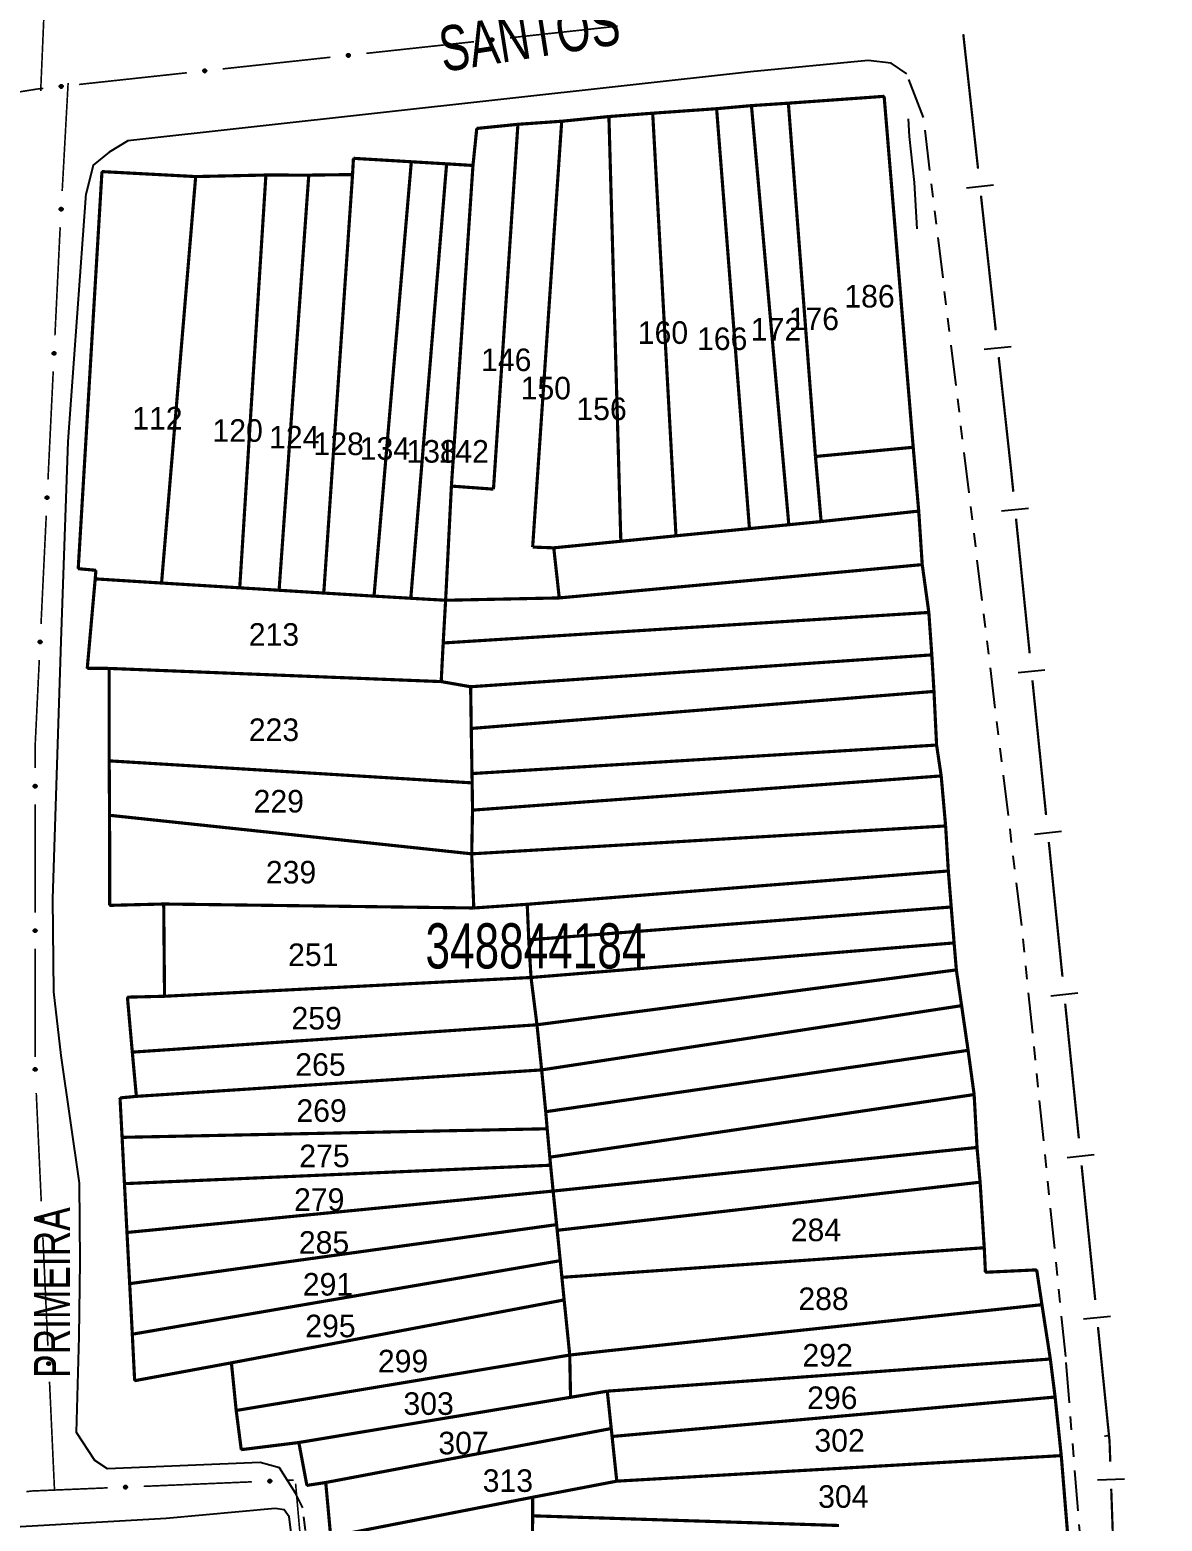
# Model space of a CAD drawing. Extents: x 202481 to 204056, y 4838981 to 4840330.
# Drawn here: x 203902.9 to 204028.3, y 4839586.7 to 4839751.9 of the extents above; entities that cross this region are included whole.
import ezdxf
from ezdxf.enums import TextEntityAlignment as Align

# ---------------------------------------------------------------- set-up
doc = ezdxf.new("R2010")
doc.units = 0
doc.header["$LTSCALE"] = 1.5
doc.header["$MEASUREMENT"] = 0
doc.linetypes.add('TRACO_05', pattern=[11, 7, -1, 0.5, -1, 0.5, -1])
doc.linetypes.add('TRACO_25', pattern=[8, 3, -1, 1, -1, 1, -1])
for name, color, linetype in [('CD_MALHA_LOTES', 7, 'CONTINUOUS'), ('CD_TXT_QUADRA', 7, 'CONTINUOUS'), ('HD-VALAS-DRENOS', 170, 'CONTINUOUS'), ('LM-LIM-SETORES-BAIRROS', 250, 'CONTINUOUS'), ('RU-QUADRA', 210, 'CONTINUOUS'), ('SV-EIXO-RUA-N-PAV', 6, 'CONTINUOUS'), ('SV-EIXO-RUA-PAV', 20, 'CONTINUOUS'), ('SV-RUA-NAO-PAV', 7, 'CONTINUOUS'), ('SV-RUA-PAVIM', 7, 'CONTINUOUS'), ('SV-TXT-RUA-N-PAV', 7, 'CONTINUOUS'), ('SV-TXT-RUA-PAV', 7, 'CONTINUOUS'), ('Th_NmrPort', 1, 'CONTINUOUS')]:
    doc.layers.add(name, color=color, linetype=linetype)
doc.styles.add('ARIAL', font='ARIAL.SHX')

msp = doc.modelspace()

# ---------------------------------------------------------------- linework, layer by layer
at = {"layer": 'CD_MALHA_LOTES', "linetype": 'Continuous', "const_width": 0.35, "flags": 128}
for points in [[(203971.88, 4839742.64), (203978.96, 4839743.14)], [(203978.96, 4839743.14), (203982.82, 4839743.48)], [(203982.6, 4839696.62), (203978.96, 4839743.14)], [(203982.82, 4839743.48), (203986.91, 4839743.75)], [(203986.96, 4839697.05), (203982.82, 4839743.48)], [(203986.91, 4839743.75), (203997.52, 4839744.51)], [(203989.91, 4839704.61), (203986.91, 4839743.75)], [(203997.52, 4839744.51), (204000.74, 4839705.63)], [(203952.39, 4839740.95), (203956.95, 4839741.41)], [(203956.95, 4839741.41), (203954.24, 4839700.99)], [(203956.95, 4839741.41), (203961.8, 4839741.75)], [(203958.58, 4839694.57), (203961.8, 4839741.75)], [(203961.8, 4839741.75), (203967.03, 4839742.27)], [(203967.03, 4839742.27), (203971.88, 4839742.64)], [(203968.35, 4839695.22), (203967.03, 4839742.27)], [(203974.46, 4839695.82), (203971.88, 4839742.64)], [(203951.97, 4839736.85), (203952.39, 4839740.95)], [(203938.63, 4839735.84), (203938.73, 4839737.64)], [(203938.73, 4839737.64), (203945.14, 4839737.26)], [(203941.01, 4839689.14), (203945.14, 4839737.26)], [(203945.08, 4839688.9), (203949.05, 4839737.03)], [(203945.14, 4839737.26), (203949.05, 4839737.03)], [(203949.05, 4839737.03), (203951.97, 4839736.85)], [(203949.58, 4839701.33), (203951.97, 4839736.85)], [(203910.87, 4839736.17), (203908.24, 4839692.18)], [(203921.25, 4839735.62), (203910.87, 4839736.17)], [(203917.47, 4839690.59), (203921.25, 4839735.62)], [(203921.25, 4839735.62), (203929.03, 4839735.79)], [(203926.13, 4839690.06), (203929.03, 4839735.79)], [(203929.03, 4839735.79), (203933.78, 4839735.78)], [(203930.49, 4839689.79), (203933.78, 4839735.78)], [(203933.78, 4839735.78), (203938.63, 4839735.84)], [(203935.44, 4839689.48), (203938.63, 4839735.84)], [(203989.91, 4839704.61), (204000.74, 4839705.63)], [(204000.74, 4839705.63), (204001.35, 4839698.56)], [(203990.54, 4839697.4), (203989.91, 4839704.61)], [(203948.94, 4839688.68), (203949.58, 4839701.33)], [(203954.24, 4839700.99), (203949.58, 4839701.33)], [(204001.35, 4839698.56), (203990.54, 4839697.4)], [(204001.35, 4839698.56), (204001.74, 4839692.63)], [(203986.96, 4839697.05), (203982.6, 4839696.62)], [(203990.54, 4839697.4), (203986.96, 4839697.05)], [(203960.92, 4839694.49), (203968.35, 4839695.22)], [(203974.46, 4839695.82), (203968.35, 4839695.22)], [(203982.6, 4839696.62), (203974.46, 4839695.82)], [(203960.92, 4839694.49), (203958.58, 4839694.57)], [(203961.53, 4839688.94), (203960.92, 4839694.49)], [(203908.24, 4839692.18), (203910.2, 4839692)], [(203910.2, 4839692), (203910.12, 4839691.05)], [(204001.74, 4839692.63), (203961.53, 4839688.94)], [(204001.74, 4839692.63), (204002.47, 4839687.33)], [(203909.24, 4839681.14), (203910.12, 4839691.05)], [(203910.12, 4839691.05), (203917.47, 4839690.59)], [(203926.13, 4839690.06), (203917.47, 4839690.59)], [(203930.49, 4839689.79), (203926.13, 4839690.06)], [(203935.44, 4839689.48), (203930.49, 4839689.79)], [(203941.01, 4839689.14), (203935.44, 4839689.48)], [(203945.08, 4839688.9), (203941.01, 4839689.14)], [(203948.94, 4839688.68), (203945.08, 4839688.9)], [(203948.67, 4839683.95), (203948.94, 4839688.68)], [(203961.53, 4839688.94), (203948.94, 4839688.68)], [(204002.47, 4839687.33), (203948.67, 4839683.95)], [(204002.47, 4839687.33), (204002.8, 4839682.63)], [(203948.45, 4839679.67), (203948.67, 4839683.95)], [(203951.71, 4839679.1), (204002.8, 4839682.63)], [(204002.8, 4839682.63), (204003.04, 4839678.58)], [(203911.67, 4839681.13), (203909.24, 4839681.14)], [(203911.67, 4839670.89), (203911.67, 4839681.13)], [(203911.67, 4839681.13), (203948.45, 4839679.67)], [(203951.71, 4839679.1), (203948.45, 4839679.67)], [(203951.78, 4839674.48), (203951.71, 4839679.1)], [(203951.78, 4839674.48), (204003.04, 4839678.58)], [(204003.04, 4839678.58), (204003.33, 4839672.64)], [(203951.86, 4839669.48), (203951.78, 4839674.48)], [(203951.86, 4839669.48), (204003.33, 4839672.64)], [(204003.33, 4839672.64), (204003.84, 4839669.22)], [(203911.67, 4839670.89), (203951.88, 4839668.45)], [(203911.71, 4839664.86), (203911.67, 4839670.89)], [(203951.88, 4839668.45), (203951.86, 4839669.48)], [(204003.84, 4839669.22), (203951.92, 4839665.43)], [(204003.84, 4839669.22), (204004.33, 4839663.68)], [(203951.92, 4839665.43), (203951.88, 4839668.45)], [(203951.83, 4839660.59), (203951.92, 4839665.43)], [(203911.73, 4839654.88), (203911.71, 4839664.86)], [(203911.71, 4839664.86), (203951.83, 4839660.59)], [(203951.83, 4839660.59), (204004.33, 4839663.68)], [(204004.33, 4839663.68), (204004.63, 4839658.69)], [(203952.06, 4839654.59), (203951.83, 4839660.59)], [(203957.98, 4839655), (204004.63, 4839658.69)], [(204004.63, 4839658.69), (204004.95, 4839654.7)], [(203917.71, 4839655.03), (203911.73, 4839654.88)], [(203917.8, 4839644.81), (203917.71, 4839655.03)], [(203917.71, 4839655.03), (203952.06, 4839654.59)], [(203957.98, 4839655), (203952.06, 4839654.59)], [(203958.15, 4839651.06), (203957.98, 4839655)], [(203958.15, 4839651.06), (204004.95, 4839654.7)], [(204004.95, 4839654.7), (204005.27, 4839650.72)], [(203958.4, 4839646.89), (203958.15, 4839651.06)], [(203958.4, 4839646.89), (204005.27, 4839650.72)], [(204005.27, 4839650.72), (204005.52, 4839647.73)], [(203959.06, 4839641.65), (204005.52, 4839647.73)], [(204005.52, 4839647.73), (204006.1, 4839643.77)], [(203958.4, 4839646.89), (203917.8, 4839644.81)], [(203959.06, 4839641.65), (203958.4, 4839646.89)], [(203913.69, 4839644.71), (203917.8, 4839644.81)], [(203914.23, 4839638.62), (203913.69, 4839644.71)], [(203959.58, 4839636.65), (204006.1, 4839643.77)], [(204006.1, 4839643.77), (204006.82, 4839638.82)], [(203914.23, 4839638.62), (203959.06, 4839641.65)], [(203959.58, 4839636.65), (203959.06, 4839641.65)], [(203914.68, 4839633.72), (203914.23, 4839638.62)], [(203960.03, 4839632.02), (204006.82, 4839638.82)], [(204006.82, 4839638.82), (204007.49, 4839633.92)], [(203959.58, 4839636.65), (203914.68, 4839633.72)], [(203960.03, 4839632.02), (203959.58, 4839636.65)], [(203912.87, 4839633.55), (203914.68, 4839633.72)], [(203913.1, 4839629.18), (203912.87, 4839633.55)], [(203960.48, 4839626.98), (204007.49, 4839633.92)], [(204007.49, 4839633.92), (204007.81, 4839628.06)], [(203960.19, 4839630.13), (203960.03, 4839632.02)], [(203913.1, 4839629.18), (203960.19, 4839630.13)], [(203913.36, 4839624.05), (203913.1, 4839629.18)], [(203960.48, 4839626.98), (203960.19, 4839630.13)], [(203960.85, 4839623.23), (204007.81, 4839628.06)], [(204007.81, 4839628.06), (204008.15, 4839624.21)], [(203960.567823, 4839626.089906), (203913.36, 4839624.05)], [(203960.567823, 4839626.089906), (203960.48, 4839626.98)], [(203961.3, 4839618.88), (204008.15, 4839624.21)], [(204008.15, 4839624.21), (204008.61, 4839616.95)], [(203913.64, 4839618.64), (203913.36, 4839624.05)], [(203913.64, 4839618.64), (203960.85, 4839623.23)], [(203961.234759, 4839619.510658), (203960.85, 4839623.23)], [(203961.234759, 4839619.510658), (203913.94, 4839612.97)], [(203913.94, 4839612.97), (203913.64, 4839618.64)], [(203961.64, 4839615.52), (203961.3, 4839618.88)], [(203961.82, 4839613.67), (204008.61, 4839616.95)], [(204008.61, 4839616.95), (204008.74, 4839614.23)], [(203914.23, 4839607.37), (203961.64, 4839615.52)], [(203961.82, 4839613.67), (203961.64, 4839615.52)], [(204008.74, 4839614.23), (204014.42, 4839614.5)], [(204014.42, 4839614.5), (204015, 4839610.64)], [(203914.23, 4839607.37), (203913.94, 4839612.97)], [(203962.07, 4839611.17), (203961.82, 4839613.67)], [(203925.21, 4839604.2), (203962.07, 4839611.17)], [(203962.69, 4839605.06), (203962.07, 4839611.17)], [(203966.69, 4839605.51), (204015, 4839610.64)], [(204015, 4839610.64), (204015.93, 4839604.62)], [(203914.49, 4839602.22), (203914.23, 4839607.37)], [(203925.74, 4839598.92), (203962.69, 4839605.06)], [(203962.69, 4839605.06), (203966.69, 4839605.51)], [(203962.78, 4839600.38), (203962.69, 4839605.06)], [(203966.85, 4839601.06), (204015.93, 4839604.62)], [(204015.93, 4839604.62), (204016.46, 4839600.41)], [(203925.21, 4839604.2), (203914.49, 4839602.22)], [(203925.74, 4839598.92), (203925.21, 4839604.2)], [(203966.85, 4839601.06), (203962.78, 4839600.38)], [(203967.286953, 4839596.921315), (203966.85, 4839601.06)], [(203932.68, 4839595.37), (203962.78, 4839600.38)], [(203967.38, 4839596.04), (204016.46, 4839600.41)], [(204016.46, 4839600.41), (204017.14, 4839593.92)], [(203926.3, 4839594.58), (203925.74, 4839598.92)], [(203935.66, 4839590.94), (203967.286953, 4839596.921315)], [(203967.9, 4839591.09), (203967.38, 4839596.04)], [(203932.68, 4839595.37), (203926.3, 4839594.58)], [(203933.57, 4839590.62), (203932.68, 4839595.37)], [(204017.14, 4839593.92), (203967.9, 4839591.09)], [(204017.14, 4839593.92), (204017.84, 4839585.31)], [(203958.59, 4839589.31), (203967.9, 4839591.09)], [(203935.66, 4839590.94), (203933.57, 4839590.62)], [(203936.21, 4839584.94), (203935.66, 4839590.94)], [(203936.21, 4839584.94), (203958.59, 4839589.31)], [(203958.58, 4839587.25), (203958.59, 4839589.31)], [(203958.55, 4839582.89), (203958.58, 4839587.25)], [(203992.51, 4839586.18), (203958.58, 4839587.25)]]:
    msp.add_lwpolyline(points, dxfattribs=at)
at = {"layer": 'CD_MALHA_LOTES', "linetype": 'Continuous'}
for points in [[(203960.85, 4839623.23, 0.35, 0.35, 0), (203960.567823, 4839626.089906, 0.35, 0.35, 0)], [(203961.3, 4839618.88, 0.35, 0.35, 0), (203961.234759, 4839619.510658, 0.35, 0.35, 0)], [(203967.38, 4839596.04, 0.35, 0.35, 0), (203967.286953, 4839596.921315, 0.35, 0.35, 0)]]:
    msp.add_lwpolyline(points, format="xyseb", dxfattribs=at)
at = {"layer": 'HD-VALAS-DRENOS', "linetype": 'TRACO_05'}
msp.add_polyline3d([(204001.16, 4839729.84, 11.61), (204000.87, 4839734.97, 11.45), (204000.34, 4839740.06, 11.52), (204000.22, 4839742.03, 11.52)], dxfattribs=at)
at = {"layer": 'LM-LIM-SETORES-BAIRROS', "const_width": 0.25}
for points in [[(204007.921046, 4839736.488217), (204006.285866, 4839751.398824)], [(204009.883262, 4839718.595489), (204008.248082, 4839733.506096)], [(204011.61, 4839702.85), (204010.210298, 4839715.613368)], [(204011.626149, 4839702.690705), (204011.61, 4839702.85)], [(204011.827873, 4839700.700904), (204011.626149, 4839702.690705)], [(204013.64339, 4839682.792696), (204012.13046, 4839697.716203)], [(204015.458908, 4839664.884489), (204013.945977, 4839679.807995)], [(204017.274425, 4839646.976281), (204015.761494, 4839661.899788)], [(204019.089942, 4839629.068074), (204017.577011, 4839643.99158)], [(204020.905459, 4839611.159866), (204019.392528, 4839626.083373)], [(204022.49, 4839595.53), (204021.208045, 4839608.175165)], [(204022.500213, 4839595.24016), (204022.49, 4839595.53)], [(204022.570646, 4839593.241401), (204022.500213, 4839595.24016)], [(204022.86, 4839585.03), (204022.676295, 4839590.243262)]]:
    msp.add_lwpolyline(points, dxfattribs=at)
at = {"layer": 'LM-LIM-SETORES-BAIRROS'}
for points in [[(204009.630131, 4839734.663654), (204006.648009, 4839734.336618)], [(204011.592347, 4839716.770927), (204008.610225, 4839716.443891)], [(204013.521948, 4839698.862396), (204010.537247, 4839698.55981)], [(204015.337465, 4839680.954189), (204012.352764, 4839680.651603)], [(204017.152982, 4839663.045981), (204014.168281, 4839662.743395)], [(204018.968499, 4839645.137774), (204015.983798, 4839644.835187)], [(204020.784017, 4839627.229566), (204017.799315, 4839626.92698)], [(204022.599534, 4839609.321359), (204019.614832, 4839609.018772)], [(204024.140148, 4839591.295466), (204021.142009, 4839591.189817)]]:
    msp.add_lwpolyline(points, dxfattribs=at)
at = {"layer": 'RU-QUADRA', "linetype": 'Continuous', "const_width": 0.18, "flags": 128}
msp.add_lwpolyline([(203936.21, 4839584.94), (203935.66, 4839590.94), (203933.57, 4839590.62), (203932.68, 4839595.37), (203926.3, 4839594.58), (203925.74, 4839598.92), (203925.21, 4839604.2), (203914.49, 4839602.22), (203914.23, 4839607.37), (203913.94, 4839612.97), (203913.64, 4839618.64), (203913.36, 4839624.05), (203913.1, 4839629.18), (203912.87, 4839633.55), (203914.68, 4839633.72), (203914.23, 4839638.62), (203913.69, 4839644.71), (203917.8, 4839644.81), (203917.71, 4839655.03), (203911.73, 4839654.88), (203911.71, 4839664.86), (203911.67, 4839670.89), (203911.67, 4839681.13), (203909.24, 4839681.14), (203910.12, 4839691.05), (203910.2, 4839692), (203908.24, 4839692.18), (203910.87, 4839736.17), (203921.25, 4839735.62), (203929.03, 4839735.79), (203933.78, 4839735.78), (203938.63, 4839735.84), (203938.73, 4839737.64), (203945.14, 4839737.26), (203949.05, 4839737.03), (203951.97, 4839736.85), (203952.39, 4839740.95), (203956.95, 4839741.41), (203961.8, 4839741.75), (203967.03, 4839742.27), (203971.88, 4839742.64), (203978.96, 4839743.14), (203982.82, 4839743.48), (203986.91, 4839743.75), (203997.52, 4839744.51), (204000.74, 4839705.63), (204001.35, 4839698.56), (204001.74, 4839692.63), (204002.47, 4839687.33), (204002.8, 4839682.63), (204003.04, 4839678.58), (204003.33, 4839672.64), (204003.84, 4839669.22), (204004.33, 4839663.68), (204004.63, 4839658.69), (204004.95, 4839654.7), (204005.27, 4839650.72), (204005.52, 4839647.73), (204006.1, 4839643.77), (204006.82, 4839638.82), (204007.49, 4839633.92), (204007.81, 4839628.06), (204008.15, 4839624.21), (204008.61, 4839616.95), (204008.74, 4839614.23), (204014.42, 4839614.5), (204015, 4839610.64), (204015.93, 4839604.62), (204016.46, 4839600.41), (204017.14, 4839593.92), (204017.84, 4839585.31)], dxfattribs=at)
at = {"layer": 'SV-EIXO-RUA-N-PAV', "const_width": 0.18}
for points in [[(204022.427732, 4839596.14421), (204021.9, 4839596.07)], [(203932.32, 4839590.8), (203933.37498, 4839578.846464)]]:
    msp.add_lwpolyline(points, dxfattribs=at)
at = {"layer": 'SV-EIXO-RUA-PAV', "const_width": 0.18}
for points in [[(203904.08, 4839745.09), (203904.593841, 4839757.078994)], [(203956.063668, 4839750.991203), (203967.994021, 4839752.282205)], [(203940.156531, 4839749.269867), (203952.086884, 4839750.560869)], [(203924.249394, 4839747.548532), (203936.179747, 4839748.839533)], [(203908.342258, 4839745.827196), (203920.27261, 4839747.118198)], [(203892.512795, 4839743.526495), (203903.37447, 4839745.265468)], [(203903.37447, 4839745.265468), (203903.84, 4839745.34)], [(203903.84, 4839745.34), (203904.365473, 4839745.396862)], [(203906.46269, 4839734.007856), (203907.121194, 4839745.989775)], [(203906.21, 4839729.41), (203906.243188, 4839730.013883)], [(203905.660747, 4839718.028039), (203906.190951, 4839729.015254)], [(203906.190951, 4839729.015254), (203906.21, 4839729.41)], [(203904.889542, 4839702.046636), (203905.467946, 4839714.032689)], [(203904.118336, 4839686.065233), (203904.69674, 4839698.051286)], [(203903.47, 4839672.63), (203903.925535, 4839682.069883)], [(203903.47, 4839672.080867), (203903.47, 4839672.63)], [(203903.47, 4839670.080867), (203903.47, 4839672.080867)], [(203903.47, 4839654.080867), (203903.47, 4839666.080867)], [(203903.47, 4839638.080867), (203903.47, 4839650.080867)], [(203904.14139, 4839622.096282), (203903.590662, 4839634.083638)], [(203904.875695, 4839606.113141), (203904.324966, 4839618.100497)], [(203905.61, 4839590.13), (203905.059271, 4839602.117356)], [(203931.469575, 4839591.182892), (203932.12, 4839591.21)], [(203902.498926, 4839589.925235), (203903.09, 4839590)], [(203903.09, 4839590), (203911.486925, 4839590.349993)], [(203915.483455, 4839590.516573), (203927.473045, 4839591.016312)]]:
    msp.add_lwpolyline(points, dxfattribs=at)
at = {"layer": 'SV-EIXO-RUA-PAV'}
for points in [[(203953.920587, 4839750.87002), (203953.950706, 4839750.908554), (203953.984471, 4839750.935513), (203954.019106, 4839750.949892), (203954.053024, 4839750.954619), (203954.088269, 4839750.955546), (203954.124009, 4839750.948641), (203954.161979, 4839750.932191), (203954.200846, 4839750.902248), (203954.22619, 4839750.865844), (203954.242104, 4839750.832643), (203954.249069, 4839750.797559), (203954.249396, 4839750.763305), (203954.240996, 4839750.726417), (203954.223949, 4839750.688101), (203954.192895, 4839750.649747), (203954.159611, 4839750.623544), (203954.125746, 4839750.610516), (203954.09043, 4839750.603737), (203954.054437, 4839750.603221), (203954.019392, 4839750.610202), (203953.980845, 4839750.627435), (203953.943396, 4839750.658587), (203953.916883, 4839750.691485), (203953.903382, 4839750.725158), (203953.897491, 4839750.760077), (203953.896131, 4839750.795416), (203953.901576, 4839750.831632), (203953.920587, 4839750.87002)], [(203938.01345, 4839749.148684), (203938.043569, 4839749.187218), (203938.077335, 4839749.214177), (203938.111969, 4839749.228557), (203938.145887, 4839749.233283), (203938.181132, 4839749.234211), (203938.216872, 4839749.227306), (203938.254842, 4839749.210855), (203938.293709, 4839749.180913), (203938.319053, 4839749.144508), (203938.334967, 4839749.111307), (203938.341932, 4839749.076223), (203938.342259, 4839749.041969), (203938.333859, 4839749.005082), (203938.316812, 4839748.966765), (203938.285758, 4839748.928412), (203938.252474, 4839748.902209), (203938.218609, 4839748.88918), (203938.183293, 4839748.882401), (203938.1473, 4839748.881886), (203938.112255, 4839748.888866), (203938.073708, 4839748.906099), (203938.036259, 4839748.937251), (203938.009746, 4839748.97015), (203937.996245, 4839749.003823), (203937.990354, 4839749.038741), (203937.988994, 4839749.07408), (203937.994439, 4839749.110296), (203938.01345, 4839749.148684)], [(203922.106313, 4839747.427349), (203922.136432, 4839747.465883), (203922.170198, 4839747.492842), (203922.204832, 4839747.507221), (203922.23875, 4839747.511948), (203922.273995, 4839747.512875), (203922.309735, 4839747.50597), (203922.347705, 4839747.489519), (203922.386572, 4839747.459577), (203922.411916, 4839747.423172), (203922.42783, 4839747.389972), (203922.434795, 4839747.354887), (203922.435122, 4839747.320634), (203922.426722, 4839747.283746), (203922.409675, 4839747.24543), (203922.378621, 4839747.207076), (203922.345337, 4839747.180873), (203922.311472, 4839747.167844), (203922.276156, 4839747.161066), (203922.240163, 4839747.16055), (203922.205119, 4839747.167531), (203922.166571, 4839747.184764), (203922.129122, 4839747.215916), (203922.102609, 4839747.248814), (203922.089108, 4839747.282487), (203922.083217, 4839747.317406), (203922.081857, 4839747.352745), (203922.087302, 4839747.388961), (203922.106313, 4839747.427349)], [(203906.199176, 4839745.706013), (203906.229295, 4839745.744547), (203906.263061, 4839745.771506), (203906.297695, 4839745.785886), (203906.331613, 4839745.790612), (203906.366858, 4839745.791539), (203906.402598, 4839745.784634), (203906.440569, 4839745.768184), (203906.479435, 4839745.738242), (203906.504779, 4839745.701837), (203906.520693, 4839745.668636), (203906.527658, 4839745.633552), (203906.527985, 4839745.599298), (203906.519585, 4839745.56241), (203906.502538, 4839745.524094), (203906.471484, 4839745.485741), (203906.4382, 4839745.459538), (203906.404335, 4839745.446509), (203906.369019, 4839745.43973), (203906.333026, 4839745.439215), (203906.297982, 4839745.446195), (203906.259434, 4839745.463428), (203906.221985, 4839745.49458), (203906.195472, 4839745.527478), (203906.181971, 4839745.561151), (203906.17608, 4839745.59607), (203906.17472, 4839745.631409), (203906.180166, 4839745.667625), (203906.199176, 4839745.706013)], [(203906.23514, 4839731.873446), (203906.201993, 4839731.90941), (203906.18086, 4839731.947096), (203906.17228, 4839731.983602), (203906.17311, 4839732.017838), (203906.177904, 4839732.052767), (203906.190507, 4839732.086917), (203906.212891, 4839732.121721), (203906.248733, 4839732.155225), (203906.288762, 4839732.174337), (203906.324102, 4839732.184664), (203906.359851, 4839732.185854), (203906.393706, 4839732.180628), (203906.428746, 4839732.166364), (203906.463795, 4839732.143336), (203906.496612, 4839732.106479), (203906.517077, 4839732.06939), (203906.524449, 4839732.033862), (203906.525418, 4839731.997915), (203906.520096, 4839731.962313), (203906.507531, 4839731.928862), (203906.484282, 4839731.893615), (203906.447476, 4839731.861707), (203906.410717, 4839731.840872), (203906.375302, 4839731.833004), (203906.33989, 4839731.832847), (203906.304797, 4839731.837229), (203906.269942, 4839731.848469), (203906.23514, 4839731.873446)], [(203905.447469, 4839715.892156), (203905.414082, 4839715.927897), (203905.392697, 4839715.965442), (203905.383874, 4839716.001889), (203905.384475, 4839716.03613), (203905.389035, 4839716.071091), (203905.40141, 4839716.105324), (203905.42356, 4839716.140277), (203905.459178, 4839716.17402), (203905.499079, 4839716.193399), (203905.534349, 4839716.203961), (203905.570089, 4839716.20539), (203905.603977, 4839716.200391), (203905.639112, 4839716.186361), (203905.674314, 4839716.163568), (203905.707377, 4839716.126932), (203905.72809, 4839716.08998), (203905.735699, 4839716.054502), (203905.736908, 4839716.018562), (203905.731824, 4839715.982926), (203905.719483, 4839715.949392), (203905.69647, 4839715.91399), (203905.659878, 4839715.881836), (203905.623259, 4839715.860757), (203905.587898, 4839715.852652), (203905.552487, 4839715.852258), (203905.517367, 4839715.856406), (203905.482436, 4839715.867412), (203905.447469, 4839715.892156)], [(203904.676263, 4839699.910753), (203904.642877, 4839699.946494), (203904.621492, 4839699.984039), (203904.612668, 4839700.020486), (203904.613269, 4839700.054727), (203904.61783, 4839700.089688), (203904.630204, 4839700.123921), (203904.652355, 4839700.158874), (203904.687973, 4839700.192617), (203904.727873, 4839700.211996), (203904.763143, 4839700.222558), (203904.798884, 4839700.223987), (203904.832772, 4839700.218988), (203904.867907, 4839700.204958), (203904.903109, 4839700.182165), (203904.936171, 4839700.145529), (203904.956884, 4839700.108577), (203904.964493, 4839700.073099), (203904.965702, 4839700.037159), (203904.960619, 4839700.001523), (203904.948278, 4839699.967989), (203904.925265, 4839699.932587), (203904.888673, 4839699.900433), (203904.852054, 4839699.879354), (203904.816692, 4839699.871249), (203904.781282, 4839699.870855), (203904.746161, 4839699.875003), (203904.711231, 4839699.886009), (203904.676263, 4839699.910753)], [(203903.905058, 4839683.92935), (203903.871672, 4839683.965091), (203903.850286, 4839684.002636), (203903.841463, 4839684.039083), (203903.842064, 4839684.073324), (203903.846624, 4839684.108285), (203903.858999, 4839684.142518), (203903.881149, 4839684.177471), (203903.916767, 4839684.211214), (203903.956668, 4839684.230593), (203903.991938, 4839684.241155), (203904.027678, 4839684.242584), (203904.061567, 4839684.237585), (203904.096701, 4839684.223555), (203904.131903, 4839684.200762), (203904.164966, 4839684.164126), (203904.185679, 4839684.127174), (203904.193288, 4839684.091696), (203904.194497, 4839684.055756), (203904.189413, 4839684.02012), (203904.177073, 4839683.986586), (203904.154059, 4839683.951184), (203904.117467, 4839683.91903), (203904.080849, 4839683.897951), (203904.045487, 4839683.889846), (203904.010077, 4839683.889452), (203903.974956, 4839683.8936), (203903.940026, 4839683.904606), (203903.905058, 4839683.92935)], [(203903.359919, 4839667.937187), (203903.324849, 4839667.971277), (203903.301679, 4839668.007747), (203903.291109, 4839668.043727), (203903.290059, 4839668.077957), (203903.292929, 4839668.113097), (203903.303639, 4839668.147887), (203903.324079, 4839668.183867), (203903.358029, 4839668.219287), (203903.396949, 4839668.240567), (203903.431669, 4839668.252817), (203903.467299, 4839668.255967), (203903.501389, 4839668.252607), (203903.537159, 4839668.240287), (203903.573419, 4839668.219217), (203903.608209, 4839668.184217), (203903.630679, 4839668.148307), (203903.639989, 4839668.113237), (203903.642929, 4839668.077397), (203903.639569, 4839668.041557), (203903.628859, 4839668.007467), (203903.607579, 4839667.970997), (203903.572579, 4839667.937117), (203903.537019, 4839667.914297), (203903.502089, 4839667.904497), (203903.466739, 4839667.902397), (203903.431459, 4839667.904847), (203903.396039, 4839667.914157), (203903.359919, 4839667.937187)], [(203903.359919, 4839651.937187), (203903.324849, 4839651.971277), (203903.301679, 4839652.007747), (203903.291109, 4839652.043727), (203903.290059, 4839652.077957), (203903.292929, 4839652.113097), (203903.303639, 4839652.147887), (203903.324079, 4839652.183867), (203903.358029, 4839652.219287), (203903.396949, 4839652.240567), (203903.431669, 4839652.252817), (203903.467299, 4839652.255967), (203903.501389, 4839652.252607), (203903.537159, 4839652.240287), (203903.573419, 4839652.219217), (203903.608209, 4839652.184217), (203903.630679, 4839652.148307), (203903.639989, 4839652.113237), (203903.642929, 4839652.077397), (203903.639569, 4839652.041557), (203903.628859, 4839652.007467), (203903.607579, 4839651.970997), (203903.572579, 4839651.937117), (203903.537019, 4839651.914297), (203903.502089, 4839651.904497), (203903.466739, 4839651.902397), (203903.431459, 4839651.904847), (203903.396039, 4839651.914157), (203903.359919, 4839651.937187)], [(203903.359919, 4839636.566319), (203903.324849, 4839636.600409), (203903.301679, 4839636.636879), (203903.291109, 4839636.672859), (203903.290059, 4839636.707089), (203903.292929, 4839636.742229), (203903.303639, 4839636.777019), (203903.324079, 4839636.812999), (203903.358029, 4839636.848419), (203903.396949, 4839636.869699), (203903.431669, 4839636.881949), (203903.467299, 4839636.885099), (203903.501389, 4839636.881739), (203903.537159, 4839636.869419), (203903.573419, 4839636.848349), (203903.608209, 4839636.813349), (203903.630679, 4839636.777439), (203903.639989, 4839636.742369), (203903.642929, 4839636.706529), (203903.639569, 4839636.670689), (203903.628859, 4839636.636599), (203903.607579, 4839636.600129), (203903.572579, 4839636.566249), (203903.537019, 4839636.543429), (203903.502089, 4839636.533629), (203903.466739, 4839636.531529), (203903.431459, 4839636.533979), (203903.396039, 4839636.543289), (203903.359919, 4839636.566319)], [(203904.129808, 4839619.949808), (203904.09321, 4839619.982253), (203904.068391, 4839620.017621), (203904.056181, 4839620.053078), (203904.053561, 4839620.087224), (203904.054815, 4839620.122458), (203904.063917, 4839620.157703), (203904.082685, 4839620.194583), (203904.114973, 4839620.231524), (203904.152876, 4839620.254568), (203904.186997, 4839620.268399), (203904.222445, 4839620.27318), (203904.256653, 4839620.271388), (203904.292951, 4839620.260723), (203904.330139, 4839620.241339), (203904.366499, 4839620.207973), (203904.390593, 4839620.173132), (203904.401503, 4839620.138526), (203904.406085, 4839620.102859), (203904.404373, 4839620.066903), (203904.395239, 4839620.032357), (203904.375655, 4839619.994949), (203904.342247, 4839619.959498), (203904.307772, 4839619.93507), (203904.273328, 4839619.923677), (203904.238112, 4839619.919957), (203904.202757, 4839619.920786), (203904.166947, 4839619.92846), (203904.129808, 4839619.949808)], [(203904.864113, 4839603.966667), (203904.827515, 4839603.999112), (203904.802696, 4839604.03448), (203904.790486, 4839604.069937), (203904.787866, 4839604.104083), (203904.78912, 4839604.139317), (203904.798222, 4839604.174562), (203904.816989, 4839604.211442), (203904.849278, 4839604.248383), (203904.88718, 4839604.271427), (203904.921302, 4839604.285258), (203904.95675, 4839604.290039), (203904.990958, 4839604.288247), (203905.027256, 4839604.277582), (203905.064444, 4839604.258198), (203905.100804, 4839604.224832), (203905.124898, 4839604.189991), (203905.135808, 4839604.155385), (203905.14039, 4839604.119718), (203905.138678, 4839604.083762), (203905.129544, 4839604.049216), (203905.10996, 4839604.011808), (203905.076552, 4839603.976357), (203905.042077, 4839603.951929), (203905.007633, 4839603.940536), (203904.972417, 4839603.936816), (203904.937062, 4839603.937645), (203904.901252, 4839603.945319), (203904.864113, 4839603.966667)], [(203929.32317, 4839591.203604), (203929.35577, 4839591.240063), (203929.391243, 4839591.264731), (203929.426752, 4839591.276791), (203929.460908, 4839591.279265), (203929.496137, 4839591.277861), (203929.531343, 4839591.268609), (203929.568143, 4839591.249685), (203929.604946, 4839591.21724), (203929.627829, 4839591.17924), (203929.641514, 4839591.14506), (203929.646145, 4839591.109592), (203929.644208, 4839591.075392), (203929.633388, 4839591.03914), (203929.613846, 4839591.002034), (203929.580326, 4839590.965816), (203929.545382, 4839590.941871), (203929.510731, 4839590.931108), (203929.475044, 4839590.926678), (203929.439095, 4839590.928543), (203929.404589, 4839590.937824), (203929.367264, 4839590.957566), (203929.331956, 4839590.991125), (203929.307675, 4839591.025704), (203929.296429, 4839591.060196), (203929.292859, 4839591.095427), (203929.293837, 4839591.130779), (203929.301664, 4839591.166556), (203929.32317, 4839591.203604)], [(203913.33705, 4839590.537284), (203913.36965, 4839590.573744), (203913.405124, 4839590.598412), (203913.440632, 4839590.610472), (203913.474789, 4839590.612946), (203913.510018, 4839590.611542), (203913.545224, 4839590.60229), (203913.582024, 4839590.583366), (203913.618827, 4839590.550921), (203913.641709, 4839590.512921), (203913.655394, 4839590.478741), (203913.660026, 4839590.443273), (203913.658088, 4839590.409073), (203913.647268, 4839590.372821), (203913.627727, 4839590.335715), (203913.594206, 4839590.299497), (203913.559263, 4839590.275551), (203913.524611, 4839590.264789), (203913.488925, 4839590.260359), (203913.452976, 4839590.262224), (203913.418469, 4839590.271505), (203913.381145, 4839590.291247), (203913.345837, 4839590.324806), (203913.321555, 4839590.359385), (203913.310309, 4839590.393876), (203913.306739, 4839590.429108), (203913.307718, 4839590.46446), (203913.315544, 4839590.500237), (203913.33705, 4839590.537284)]]:
    msp.add_lwpolyline(points, close=True, dxfattribs=at)
for points in [[(203953.896131, 4839750.795416), (203954.22619, 4839750.865844)], [(203953.897491, 4839750.760077), (203954.242104, 4839750.832643)], [(203953.900458, 4839750.779243), (203954.229009, 4839750.850481)], [(203953.901576, 4839750.831632), (203954.200846, 4839750.902248)], [(203953.903065, 4839750.742468), (203954.244119, 4839750.812314)], [(203953.903382, 4839750.725158), (203954.249069, 4839750.797559)], [(203953.903571, 4839750.813892), (203954.208913, 4839750.883991)], [(203953.912111, 4839750.849129), (203954.178111, 4839750.91497)], [(203953.913665, 4839750.70793), (203954.246286, 4839750.779609)], [(203953.916883, 4839750.691485), (203954.249396, 4839750.763305)], [(203953.920587, 4839750.87002), (203954.161979, 4839750.932191)], [(203953.932405, 4839750.674274), (203954.240606, 4839750.743309)], [(203953.937846, 4839750.890343), (203954.135687, 4839750.939201)], [(203953.943396, 4839750.658587), (203954.240996, 4839750.726417)], [(203953.950706, 4839750.908554), (203954.124009, 4839750.948641)], [(203953.965773, 4839750.644945), (203954.229501, 4839750.706423)], [(203953.969888, 4839750.924005), (203954.097444, 4839750.95016)], [(203953.980845, 4839750.627435), (203954.223949, 4839750.688101)], [(203953.984471, 4839750.935513), (203954.088269, 4839750.955546)], [(203954.005337, 4839750.621776), (203954.200759, 4839750.667628)], [(203954.019392, 4839750.610202), (203954.192895, 4839750.649747)], [(203954.041161, 4839750.60781), (203954.169927, 4839750.635469)], [(203954.054437, 4839750.603221), (203954.159611, 4839750.623544)], [(203937.988994, 4839749.07408), (203938.319053, 4839749.144508)], [(203937.990354, 4839749.038741), (203938.334967, 4839749.111307)], [(203937.993321, 4839749.057908), (203938.321872, 4839749.129145)], [(203937.994439, 4839749.110296), (203938.293709, 4839749.180913)], [(203937.995928, 4839749.021133), (203938.336982, 4839749.090978)], [(203937.996245, 4839749.003823), (203938.341932, 4839749.076223)], [(203937.996435, 4839749.092557), (203938.301776, 4839749.162655)], [(203938.004974, 4839749.127793), (203938.270974, 4839749.193634)], [(203938.006528, 4839748.986595), (203938.339149, 4839749.058273)], [(203938.009746, 4839748.97015), (203938.342259, 4839749.041969)], [(203938.01345, 4839749.148684), (203938.254842, 4839749.210855)], [(203938.025268, 4839748.952938), (203938.33347, 4839749.021974)], [(203938.030709, 4839749.169007), (203938.22855, 4839749.217866)], [(203938.036259, 4839748.937251), (203938.333859, 4839749.005082)], [(203938.043569, 4839749.187218), (203938.216872, 4839749.227306)], [(203938.058636, 4839748.923609), (203938.322364, 4839748.985087)], [(203938.062751, 4839749.202669), (203938.190307, 4839749.228825)], [(203938.073708, 4839748.906099), (203938.316812, 4839748.966765)], [(203938.077335, 4839749.214177), (203938.181132, 4839749.234211)], [(203938.0982, 4839748.900441), (203938.293622, 4839748.946292)], [(203938.112255, 4839748.888866), (203938.285758, 4839748.928412)], [(203938.134024, 4839748.886475), (203938.26279, 4839748.914134)], [(203938.1473, 4839748.881886), (203938.252474, 4839748.902209)], [(203922.081857, 4839747.352745), (203922.411916, 4839747.423172)], [(203922.083217, 4839747.317406), (203922.42783, 4839747.389972)], [(203922.086185, 4839747.336572), (203922.414735, 4839747.40781)], [(203922.087302, 4839747.388961), (203922.386572, 4839747.459577)], [(203922.088792, 4839747.299797), (203922.429846, 4839747.369643)], [(203922.089108, 4839747.282487), (203922.434795, 4839747.354887)], [(203922.089298, 4839747.371221), (203922.394639, 4839747.44132)], [(203922.097837, 4839747.406457), (203922.363837, 4839747.472299)], [(203922.099391, 4839747.265259), (203922.432012, 4839747.336937)], [(203922.102609, 4839747.248814), (203922.435122, 4839747.320634)], [(203922.106313, 4839747.427349), (203922.347705, 4839747.489519)], [(203922.118131, 4839747.231602), (203922.426333, 4839747.300638)], [(203922.123572, 4839747.447672), (203922.321413, 4839747.49653)], [(203922.129122, 4839747.215916), (203922.426722, 4839747.283746)], [(203922.136432, 4839747.465883), (203922.309735, 4839747.50597)], [(203922.151499, 4839747.202274), (203922.415227, 4839747.263752)], [(203922.155614, 4839747.481334), (203922.28317, 4839747.507489)], [(203922.166571, 4839747.184764), (203922.409675, 4839747.24543)], [(203922.170198, 4839747.492842), (203922.273995, 4839747.512875)], [(203922.191064, 4839747.179105), (203922.386485, 4839747.224957)], [(203922.205119, 4839747.167531), (203922.378621, 4839747.207076)], [(203922.226887, 4839747.165139), (203922.355653, 4839747.192798)], [(203922.240163, 4839747.16055), (203922.345337, 4839747.180873)], [(203906.17472, 4839745.631409), (203906.504779, 4839745.701837)], [(203906.17608, 4839745.59607), (203906.520693, 4839745.668636)], [(203906.179048, 4839745.615236), (203906.507599, 4839745.686474)], [(203906.180166, 4839745.667625), (203906.479435, 4839745.738242)], [(203906.181655, 4839745.578461), (203906.522709, 4839745.648307)], [(203906.181971, 4839745.561151), (203906.527658, 4839745.633552)], [(203906.182161, 4839745.649886), (203906.487503, 4839745.719984)], [(203906.1907, 4839745.685122), (203906.456701, 4839745.750963)], [(203906.192255, 4839745.543924), (203906.524875, 4839745.615602)], [(203906.195472, 4839745.527478), (203906.527985, 4839745.599298)], [(203906.199176, 4839745.706013), (203906.440569, 4839745.768184)], [(203906.210994, 4839745.510267), (203906.519196, 4839745.579303)], [(203906.216435, 4839745.726336), (203906.414276, 4839745.775195)], [(203906.221985, 4839745.49458), (203906.519585, 4839745.56241)], [(203906.229295, 4839745.744547), (203906.402598, 4839745.784634)], [(203906.244362, 4839745.480938), (203906.50809, 4839745.542416)], [(203906.248477, 4839745.759998), (203906.376033, 4839745.786154)], [(203906.259434, 4839745.463428), (203906.502538, 4839745.524094)], [(203906.263061, 4839745.771506), (203906.366858, 4839745.791539)], [(203906.283927, 4839745.457769), (203906.479348, 4839745.503621)], [(203906.297982, 4839745.446195), (203906.471484, 4839745.485741)], [(203906.31975, 4839745.443804), (203906.448516, 4839745.471462)], [(203906.333026, 4839745.439215), (203906.4382, 4839745.459538)], [(203906.18086, 4839731.947096), (203906.177904, 4839732.052767)], [(203906.189853, 4839731.930841), (203906.184705, 4839732.060949)], [(203906.201993, 4839731.90941), (203906.190507, 4839732.086917)], [(203906.217881, 4839731.893769), (203906.201714, 4839732.096912)], [(203906.23514, 4839731.873446), (203906.212891, 4839732.121721)], [(203906.254383, 4839731.861699), (203906.232497, 4839732.134851)], [(203906.269942, 4839731.848469), (203906.248733, 4839732.155225)], [(203906.28777, 4839731.847564), (203906.268056, 4839732.160228)], [(203906.304797, 4839731.837229), (203906.288762, 4839732.174337)], [(203906.321458, 4839731.83888), (203906.304379, 4839732.174631)], [(203906.33989, 4839731.832847), (203906.324102, 4839732.184664)], [(203906.358169, 4839731.835496), (203906.344489, 4839732.183359)], [(203906.375302, 4839731.833004), (203906.359851, 4839732.185854)], [(203906.393968, 4839731.840361), (203906.377114, 4839732.1802)], [(203906.410717, 4839731.840872), (203906.393706, 4839732.180628)], [(203906.430216, 4839731.853402), (203906.412014, 4839732.168716)], [(203906.447476, 4839731.861707), (203906.428746, 4839732.166364)], [(203906.464562, 4839731.881579), (203906.446614, 4839732.151782)], [(203906.484282, 4839731.893615), (203906.463795, 4839732.143336)], [(203906.493833, 4839731.916868), (203906.480241, 4839732.117136)], [(203906.507531, 4839731.928862), (203906.496612, 4839732.106479)], [(203906.513417, 4839731.949956), (203906.506981, 4839732.081502)], [(203906.520096, 4839731.962313), (203906.517077, 4839732.06939)], [(203905.392697, 4839715.965442), (203905.389035, 4839716.071091)], [(203905.401799, 4839715.949247), (203905.395781, 4839716.079318)], [(203905.414082, 4839715.927897), (203905.40141, 4839716.105324)], [(203905.430074, 4839715.912364), (203905.412549, 4839716.115394)], [(203905.447469, 4839715.892156), (203905.42356, 4839716.140277)], [(203905.466789, 4839715.880537), (203905.443078, 4839716.153538)], [(203905.482436, 4839715.867412), (203905.459178, 4839716.17402)], [(203905.500271, 4839715.866627), (203905.478467, 4839716.179152)], [(203905.517367, 4839715.856406), (203905.499079, 4839716.193399)], [(203905.534015, 4839715.858168), (203905.514693, 4839716.193797)], [(203905.552487, 4839715.852258), (203905.534349, 4839716.203961)], [(203905.570749, 4839715.855029), (203905.554744, 4839716.202793)], [(203905.587898, 4839715.852652), (203905.570089, 4839716.20539)], [(203905.606514, 4839715.860134), (203905.587389, 4839716.199852)], [(203905.623259, 4839715.860757), (203905.603977, 4839716.200391)], [(203905.642674, 4839715.873416), (203905.622365, 4839716.188601)], [(203905.659878, 4839715.881836), (203905.639112, 4839716.186361)], [(203905.676831, 4839715.901822), (203905.657078, 4839716.171899)], [(203905.69647, 4839715.91399), (203905.674314, 4839716.163568)], [(203905.705866, 4839715.937306), (203905.690935, 4839716.137479)], [(203905.719483, 4839715.949392), (203905.707377, 4839716.126932)], [(203905.725228, 4839715.970524), (203905.717913, 4839716.102024)], [(203905.731824, 4839715.982926), (203905.72809, 4839716.08998)], [(203904.621492, 4839699.984039), (203904.61783, 4839700.089688)], [(203904.630594, 4839699.967844), (203904.624576, 4839700.097915)], [(203904.642877, 4839699.946494), (203904.630204, 4839700.123921)], [(203904.658869, 4839699.930961), (203904.641344, 4839700.133991)], [(203904.676263, 4839699.910753), (203904.652355, 4839700.158874)], [(203904.695584, 4839699.899134), (203904.671873, 4839700.172135)], [(203904.711231, 4839699.886009), (203904.687973, 4839700.192617)], [(203904.729065, 4839699.885224), (203904.707262, 4839700.197749)], [(203904.746161, 4839699.875003), (203904.727873, 4839700.211996)], [(203904.76281, 4839699.876765), (203904.743487, 4839700.212394)], [(203904.781282, 4839699.870855), (203904.763143, 4839700.222558)], [(203904.799543, 4839699.873626), (203904.783539, 4839700.22139)], [(203904.816692, 4839699.871249), (203904.798884, 4839700.223987)], [(203904.835309, 4839699.878731), (203904.816183, 4839700.218449)], [(203904.852054, 4839699.879354), (203904.832772, 4839700.218988)], [(203904.871468, 4839699.892013), (203904.851159, 4839700.207198)], [(203904.888673, 4839699.900433), (203904.867907, 4839700.204958)], [(203904.905626, 4839699.920419), (203904.885872, 4839700.190496)], [(203904.925265, 4839699.932587), (203904.903109, 4839700.182165)], [(203904.93466, 4839699.955903), (203904.91973, 4839700.156075)], [(203904.948278, 4839699.967989), (203904.936171, 4839700.145529)], [(203904.954023, 4839699.989121), (203904.946707, 4839700.120621)], [(203904.960619, 4839700.001523), (203904.956884, 4839700.108577)], [(203903.850286, 4839684.002636), (203903.846624, 4839684.108285)], [(203903.859389, 4839683.986441), (203903.85337, 4839684.116512)], [(203903.871672, 4839683.965091), (203903.858999, 4839684.142518)], [(203903.887663, 4839683.949558), (203903.870138, 4839684.152588)], [(203903.905058, 4839683.92935), (203903.881149, 4839684.177471)], [(203903.924378, 4839683.917731), (203903.900667, 4839684.190732)], [(203903.940026, 4839683.904606), (203903.916767, 4839684.211214)], [(203903.95786, 4839683.903821), (203903.936056, 4839684.216346)], [(203903.974956, 4839683.8936), (203903.956668, 4839684.230593)], [(203903.991604, 4839683.895362), (203903.972282, 4839684.230991)], [(203904.010077, 4839683.889452), (203903.991938, 4839684.241155)], [(203904.028338, 4839683.892223), (203904.012333, 4839684.239987)], [(203904.045487, 4839683.889846), (203904.027678, 4839684.242584)], [(203904.064103, 4839683.897328), (203904.044978, 4839684.237046)], [(203904.080849, 4839683.897951), (203904.061567, 4839684.237585)], [(203904.100263, 4839683.91061), (203904.079954, 4839684.225795)], [(203904.117467, 4839683.91903), (203904.096701, 4839684.223555)], [(203904.13442, 4839683.939016), (203904.114667, 4839684.209093)], [(203904.154059, 4839683.951184), (203904.131903, 4839684.200762)], [(203904.163455, 4839683.9745), (203904.148525, 4839684.174672)], [(203904.177073, 4839683.986586), (203904.164966, 4839684.164126)], [(203904.182817, 4839684.007718), (203904.175502, 4839684.139218)], [(203904.189413, 4839684.02012), (203904.185679, 4839684.127174)], [(203903.301679, 4839668.007747), (203903.292929, 4839668.113097)], [(203903.311552, 4839667.99201), (203903.299271, 4839668.121639)], [(203903.324849, 4839667.971277), (203903.303639, 4839668.147887)], [(203903.341571, 4839667.956532), (203903.314281, 4839668.158482)], [(203903.359919, 4839667.937187), (203903.324079, 4839668.183867)], [(203903.379778, 4839667.926513), (203903.342936, 4839668.198053)], [(203903.396039, 4839667.914157), (203903.358029, 4839668.219287)], [(203903.413891, 4839667.914232), (203903.377049, 4839668.225343)], [(203903.431459, 4839667.904847), (203903.396949, 4839668.240567)], [(203903.448004, 4839667.907409), (203903.412526, 4839668.241717)], [(203903.466739, 4839667.902397), (203903.431669, 4839668.252817)], [(203903.484846, 4839667.906045), (203903.452097, 4839668.252634)], [(203903.502089, 4839667.904497), (203903.467299, 4839668.255967)], [(203903.520324, 4839667.912867), (203903.484846, 4839668.251269)], [(203903.537019, 4839667.914297), (203903.501389, 4839668.252607)], [(203903.555801, 4839667.927877), (203903.520324, 4839668.241717)], [(203903.572579, 4839667.937117), (203903.537159, 4839668.240287)], [(203903.58855, 4839667.957897), (203903.555801, 4839668.226708)], [(203903.607579, 4839667.970997), (203903.573419, 4839668.219217)], [(203903.61584, 4839667.994739), (203903.591279, 4839668.193959)], [(203903.628859, 4839668.007467), (203903.608209, 4839668.184217)], [(203903.633579, 4839668.028852), (203903.619934, 4839668.159846)], [(203903.639569, 4839668.041557), (203903.630679, 4839668.148307)], [(203903.301679, 4839652.007747), (203903.292929, 4839652.113097)], [(203903.311552, 4839651.99201), (203903.299271, 4839652.121639)], [(203903.324849, 4839651.971277), (203903.303639, 4839652.147887)], [(203903.341571, 4839651.956532), (203903.314281, 4839652.158482)], [(203903.359919, 4839651.937187), (203903.324079, 4839652.183867)], [(203903.379778, 4839651.926513), (203903.342936, 4839652.198053)], [(203903.396039, 4839651.914157), (203903.358029, 4839652.219287)], [(203903.413891, 4839651.914232), (203903.377049, 4839652.225343)], [(203903.431459, 4839651.904847), (203903.396949, 4839652.240567)], [(203903.448004, 4839651.907409), (203903.412526, 4839652.241717)], [(203903.466739, 4839651.902397), (203903.431669, 4839652.252817)], [(203903.484846, 4839651.906045), (203903.452097, 4839652.252634)], [(203903.502089, 4839651.904497), (203903.467299, 4839652.255967)], [(203903.520324, 4839651.912867), (203903.484846, 4839652.251269)], [(203903.537019, 4839651.914297), (203903.501389, 4839652.252607)], [(203903.555801, 4839651.927877), (203903.520324, 4839652.241717)], [(203903.572579, 4839651.937117), (203903.537159, 4839652.240287)], [(203903.58855, 4839651.957897), (203903.555801, 4839652.226708)], [(203903.607579, 4839651.970997), (203903.573419, 4839652.219217)], [(203903.61584, 4839651.994739), (203903.591279, 4839652.193959)], [(203903.628859, 4839652.007467), (203903.608209, 4839652.184217)], [(203903.633579, 4839652.028852), (203903.619934, 4839652.159846)], [(203903.639569, 4839652.041557), (203903.630679, 4839652.148307)], [(203903.301679, 4839636.636879), (203903.292929, 4839636.742229)], [(203903.311552, 4839636.621142), (203903.299271, 4839636.750772)], [(203903.324849, 4839636.600409), (203903.303639, 4839636.777019)], [(203903.341571, 4839636.585665), (203903.314281, 4839636.787614)], [(203903.359919, 4839636.566319), (203903.324079, 4839636.812999)], [(203903.379778, 4839636.555645), (203903.342936, 4839636.827185)], [(203903.396039, 4839636.543289), (203903.358029, 4839636.848419)], [(203903.413891, 4839636.543365), (203903.377049, 4839636.854476)], [(203903.431459, 4839636.533979), (203903.396949, 4839636.869699)], [(203903.448004, 4839636.536542), (203903.412526, 4839636.87085)], [(203903.466739, 4839636.531529), (203903.431669, 4839636.881949)], [(203903.484846, 4839636.535177), (203903.452097, 4839636.881766)], [(203903.502089, 4839636.533629), (203903.467299, 4839636.885099)], [(203903.520324, 4839636.542), (203903.484846, 4839636.880402)], [(203903.537019, 4839636.543429), (203903.501389, 4839636.881739)], [(203903.555801, 4839636.55701), (203903.520324, 4839636.87085)], [(203903.572579, 4839636.566249), (203903.537159, 4839636.869419)], [(203903.58855, 4839636.587029), (203903.555801, 4839636.85584)], [(203903.607579, 4839636.600129), (203903.573419, 4839636.848349)], [(203903.61584, 4839636.623871), (203903.591279, 4839636.823092)], [(203903.628859, 4839636.636599), (203903.608209, 4839636.813349)], [(203903.633579, 4839636.657984), (203903.619934, 4839636.788979)], [(203903.639569, 4839636.670689), (203903.630679, 4839636.777439)], [(203904.068391, 4839620.017621), (203904.054815, 4839620.122458)], [(203904.078975, 4839620.002353), (203904.060758, 4839620.131283)], [(203904.09321, 4839619.982253), (203904.063917, 4839620.157703)], [(203904.110591, 4839619.968291), (203904.074061, 4839620.168775)], [(203904.129808, 4839619.949808), (203904.082685, 4839620.194583)], [(203904.150135, 4839619.940057), (203904.10087, 4839620.20962)], [(203904.166947, 4839619.92846), (203904.114973, 4839620.231524)], [(203904.184776, 4839619.929354), (203904.133694, 4839620.238447)], [(203904.202757, 4839619.920786), (203904.152876, 4839620.254568)], [(203904.219166, 4839619.924105), (203904.168383, 4839620.256432)], [(203904.238112, 4839619.919957), (203904.186997, 4839620.268399)], [(203904.256032, 4839619.924432), (203904.207412, 4839620.269153)], [(203904.273328, 4839619.923677), (203904.222445, 4839620.27318)], [(203904.291159, 4839619.932876), (203904.240188, 4839620.269293)], [(203904.307772, 4839619.93507), (203904.256653, 4839620.271388)], [(203904.32591, 4839619.949498), (203904.276067, 4839620.261379)], [(203904.342247, 4839619.959498), (203904.292951, 4839620.260723)], [(203904.357247, 4839619.980989), (203904.312196, 4839620.248014)], [(203904.375655, 4839619.994949), (203904.330139, 4839620.241339)], [(203904.382818, 4839620.019045), (203904.349139, 4839620.216928)], [(203904.395239, 4839620.032357), (203904.366499, 4839620.207973)], [(203904.398972, 4839620.053936), (203904.379329, 4839620.184166)], [(203904.404373, 4839620.066903), (203904.390593, 4839620.173132)], [(203904.802696, 4839604.03448), (203904.78912, 4839604.139317)], [(203904.81328, 4839604.019212), (203904.795063, 4839604.148142)], [(203904.827515, 4839603.999112), (203904.798222, 4839604.174562)], [(203904.844896, 4839603.98515), (203904.808366, 4839604.185634)], [(203904.864113, 4839603.966667), (203904.816989, 4839604.211442)], [(203904.88444, 4839603.956916), (203904.835175, 4839604.226479)], [(203904.901252, 4839603.945319), (203904.849278, 4839604.248383)], [(203904.919081, 4839603.946213), (203904.867999, 4839604.255306)], [(203904.937062, 4839603.937645), (203904.88718, 4839604.271427)], [(203904.953471, 4839603.940964), (203904.902688, 4839604.273291)], [(203904.972417, 4839603.936816), (203904.921302, 4839604.285258)], [(203904.990337, 4839603.941291), (203904.941717, 4839604.286012)], [(203905.007633, 4839603.940536), (203904.95675, 4839604.290039)], [(203905.025464, 4839603.949735), (203904.974493, 4839604.286152)], [(203905.042077, 4839603.951929), (203904.990958, 4839604.288247)], [(203905.060215, 4839603.966357), (203905.010372, 4839604.278238)], [(203905.076552, 4839603.976357), (203905.027256, 4839604.277582)], [(203905.091552, 4839603.997848), (203905.046501, 4839604.264873)], [(203905.10996, 4839604.011808), (203905.064444, 4839604.258198)], [(203905.117123, 4839604.035904), (203905.083444, 4839604.233787)], [(203905.129544, 4839604.049216), (203905.100804, 4839604.224832)], [(203905.133277, 4839604.070795), (203905.113634, 4839604.201025)], [(203905.138678, 4839604.083762), (203905.124898, 4839604.189991)], [(203929.313332, 4839591.183318), (203929.583102, 4839591.231436)], [(203929.32317, 4839591.203604), (203929.568143, 4839591.249685)], [(203929.341734, 4839591.222742), (203929.542372, 4839591.258419)], [(203929.35577, 4839591.240063), (203929.531343, 4839591.268609)], [(203929.375931, 4839591.254212), (203929.504937, 4839591.271881)], [(203929.391243, 4839591.264731), (203929.496137, 4839591.277861)], [(203913.306739, 4839590.429108), (203913.655394, 4839590.478741)], [(203913.307718, 4839590.46446), (203913.641709, 4839590.512921)], [(203913.310309, 4839590.393876), (203913.660026, 4839590.443273)], [(203913.310967, 4839590.448036), (203913.643507, 4839590.497405)], [(203913.311138, 4839590.411169), (203913.656062, 4839590.458323)], [(203913.315544, 4839590.500237), (203913.618827, 4839590.550921)], [(203913.316363, 4839590.482404), (203913.62567, 4839590.53217)], [(203913.319432, 4839590.376007), (203913.656062, 4839590.425546)], [(203913.321555, 4839590.359385), (203913.658088, 4839590.409073)], [(203913.327212, 4839590.516999), (203913.596982, 4839590.565117)], [(203913.335906, 4839590.341185), (203913.647997, 4839590.389702)], [(203913.33705, 4839590.537284), (203913.582024, 4839590.583366)], [(203913.345837, 4839590.324806), (203913.647268, 4839590.372821)], [(203913.355615, 4839590.556422), (203913.556252, 4839590.592099)], [(203913.367263, 4839590.309715), (203913.634477, 4839590.35363)], [(203913.36965, 4839590.573744), (203913.545224, 4839590.60229)], [(203913.381145, 4839590.291247), (203913.627727, 4839590.335715)], [(203913.389811, 4839590.587893), (203913.518817, 4839590.605562)], [(203913.405124, 4839590.598412), (203913.510018, 4839590.611542)], [(203913.40521, 4839590.283983), (203913.603235, 4839590.316819)], [(203913.418469, 4839590.271505), (203913.594206, 4839590.299497)], [(203913.440032, 4839590.26768), (203913.570344, 4839590.286768)], [(203913.452976, 4839590.262224), (203913.559263, 4839590.275551)], [(203929.292859, 4839591.095427), (203929.641514, 4839591.14506)], [(203929.293837, 4839591.130779), (203929.627829, 4839591.17924)], [(203929.296429, 4839591.060196), (203929.646145, 4839591.109592)], [(203929.297086, 4839591.114355), (203929.629627, 4839591.163724)], [(203929.297257, 4839591.077488), (203929.642182, 4839591.124642)], [(203929.301664, 4839591.166556), (203929.604946, 4839591.21724)], [(203929.302482, 4839591.148723), (203929.611789, 4839591.198489)], [(203929.305551, 4839591.042326), (203929.642182, 4839591.091865)], [(203929.307675, 4839591.025704), (203929.644208, 4839591.075392)], [(203929.322026, 4839591.007504), (203929.634116, 4839591.056021)], [(203929.331956, 4839590.991125), (203929.633388, 4839591.03914)], [(203929.353383, 4839590.976034), (203929.620597, 4839591.019949)], [(203929.367264, 4839590.957566), (203929.613846, 4839591.002034)], [(203929.39133, 4839590.950302), (203929.589354, 4839590.983138)], [(203929.404589, 4839590.937824), (203929.580326, 4839590.965816)], [(203929.426152, 4839590.933999), (203929.556464, 4839590.953087)], [(203929.439095, 4839590.928543), (203929.545382, 4839590.941871)]]:
    msp.add_lwpolyline(points, dxfattribs=at)
at = {"layer": 'SV-RUA-NAO-PAV', "linetype": 'TRACO_25'}
for points in [[(203941.25, 4839501.21, 4.3), (203941.61, 4839497.76, 4.3), (203942.25, 4839496.83, 4.3), (203972.59, 4839498.91, 6.15), (203988.81, 4839500.28, 6.48), (204016.49, 4839502.38, 7.72), (204028.06, 4839503.83, 7.62), (204028.04, 4839503.83, 7.62), (204028.32, 4839504.8, 7.62), (204024.12, 4839535.79, 7.71), (204021.48, 4839554.49, 8.4), (204019.99, 4839575.83, 8.46), (204017.63, 4839604.91, 9.04), (204012.73, 4839652.92, 10.03), (204001.88, 4839742.17, 11.78), (204000.03, 4839747.01, 11.81)], [(203941.25, 4839501.21, 4.42), (203939.17, 4839531.94, 4.4), (203933.13, 4839588.14, 4.46), (203932.31, 4839589.76, 4.46), (203930.54, 4839592.55, 4.46), (203928.38, 4839593.15, 4.6)], [(203897.76, 4839528.64, 4.86), (203901.55, 4839528.08, 4.88), (203936.66, 4839531.78, 4.8), (203937.52, 4839532.59, 4.8), (203935.88, 4839549.6, 4.92), (203931.61, 4839587.16, 5.49)]]:
    msp.add_polyline3d(points, dxfattribs=at)
at = {"layer": 'SV-RUA-PAVIM', "linetype": 'Continuous'}
for points in [[(204000.03, 4839747.01, 12.15), (203998.29, 4839748.19, 12.15), (203995.76, 4839748.48, 12.15), (203982.73, 4839747.22, 12.13), (203913.73, 4839739.57, 12.17), (203911.68, 4839738.31, 12.12), (203909.9, 4839736.87, 12.12), (203909.11, 4839733.73, 12.12)], [(203928.38, 4839593.15, 4.6), (203911.49, 4839592.47, 5.09), (203910.08, 4839593.37, 5.09), (203908.04, 4839596.48, 5.09), (203908.36, 4839607.1, 5.1), (203908.45, 4839615.44, 6.18), (203908.37, 4839624.1, 6.16), (203906.36, 4839638.24, 7.3), (203905.53, 4839645.31, 7.6), (203905.43, 4839655.61, 8.82), (203906.36, 4839684.16, 9.7), (203907.13, 4839706.28, 10.67), (203909.11, 4839733.73, 11.28)], [(203896.75, 4839584.41, 4.29), (203898.06, 4839585.49, 4.29), (203899.23, 4839585.93, 4.29), (203917.99, 4839587, 5.15), (203930.04, 4839588.08, 5.49), (203931.07, 4839587.94, 5.49), (203931.61, 4839587.16, 5.49)]]:
    msp.add_polyline3d(points, dxfattribs=at)

# ---------------------------------------------------------------- texts
at = {"layer": 'CD_TXT_QUADRA', "style": 'ARIAL', "width": 0.7}
msp.add_text('348844184', height=5, dxfattribs=at).set_placement((203946.71, 4839647.89))
at = {"layer": 'SV-TXT-RUA-N-PAV', "style": 'ARIAL', "width": 0.7}
msp.add_text('PRIMEIRA', height=4, rotation=90, dxfattribs=at).set_placement((203907.34, 4839602.53))
at = {"layer": 'SV-TXT-RUA-PAV', "style": 'ARIAL', "width": 0.7}
msp.add_text('SANTOS', height=5, rotation=9, dxfattribs=at).set_placement((203948.682504, 4839747.194186))
at = {"layer": 'Th_NmrPort', "color": 1}
for s, p in [('186', (203993.110485, 4839722.363478)), ('176', (203986.940485, 4839719.853478)), ('160', (203970.225971, 4839718.33484)), ('166', (203976.790485, 4839717.653478)), ('172', (203982.750485, 4839718.703478)), ('146', (203952.866942, 4839715.321726)), ('150', (203957.253133, 4839712.186496)), ('156', (203963.423133, 4839709.886496)), ('112', (203914.223133, 4839708.836496)), ('120', (203923.113133, 4839707.486496)), ('124', (203929.383133, 4839706.746496)), ('128', (203934.303133, 4839706.016496)), ('134', (203939.423133, 4839705.496496)), ('138', (203944.603133, 4839705.176496)), ('142', (203948.153133, 4839705.176496)), ('213', (203927.130999, 4839684.893054)), ('223', (203927.134398, 4839674.336777)), ('229', (203927.666496, 4839666.416867)), ('239', (203929.0263, 4839658.554367)), ('251', (203931.487657, 4839649.406276)), ('259', (203931.866042, 4839642.377858)), ('265', (203932.286042, 4839637.247858)), ('269', (203932.408559, 4839632.142248)), ('275', (203932.728559, 4839627.122248)), ('279', (203932.150116, 4839622.283044)), ('284', (203987.177047, 4839618.927045)), ('285', (203932.681957, 4839617.535473)), ('291', (203933.119639, 4839612.90056)), ('288', (203988.017047, 4839611.297045)), ('295', (203933.393451, 4839608.281967)), ('292', (203988.466522, 4839605.040485)), ('299', (203941.438405, 4839604.393445)), ('296', (203988.986522, 4839600.330485)), ('303', (203944.268405, 4839599.683445)), ('307', (203948.133451, 4839595.311967)), ('302', (203989.797047, 4839595.607045)), ('313', (203953.048498, 4839591.150489)), ('304', (203990.207657, 4839589.386276))]:
    msp.add_text(s, height=2.5, dxfattribs=at).set_placement(p, align=Align.MIDDLE_LEFT)

doc.saveas('drawing.dxf')
